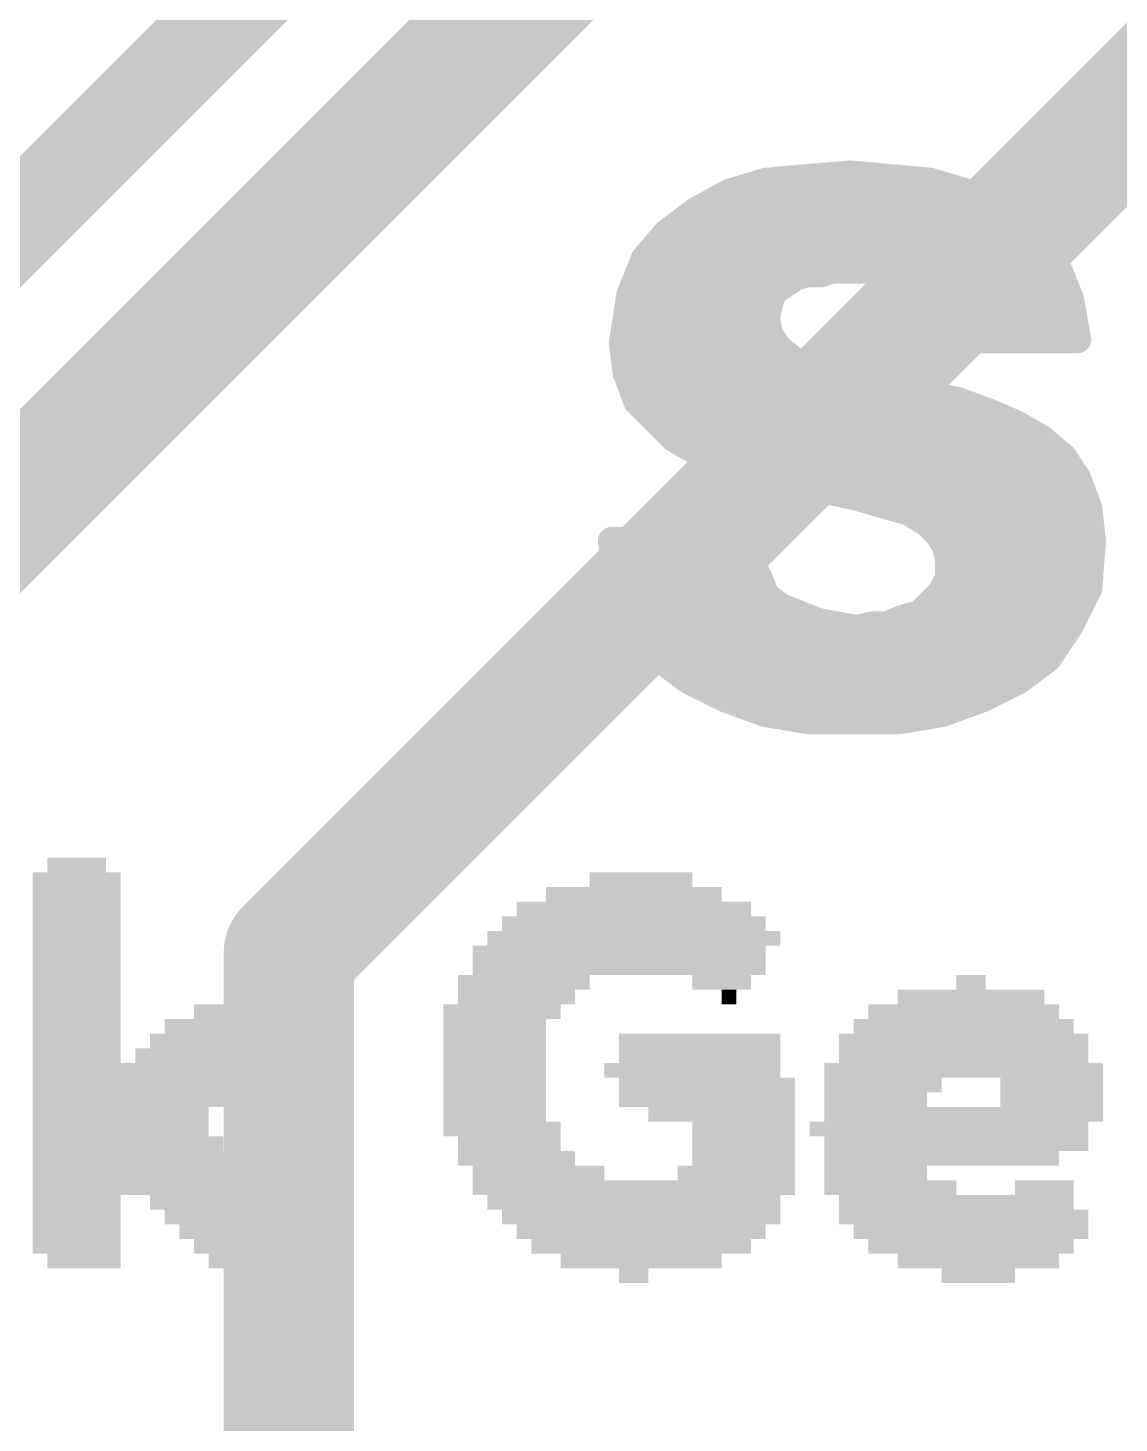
# Model space of a CAD drawing. Extents: x -28.7 to 57.9, y -15.3 to 34.1.
# Drawn here: x 6.908 to 9.885, y 7.928 to 11.734 of the extents above; entities that cross this region are included whole.
import ezdxf

# ---------------------------------------------------------------- set-up
doc = ezdxf.new("R2010")
doc.units = 0
doc.layers.add('1', color=12, linetype='CONTINUOUS')
doc.layers.add('21', color=41, linetype='CONTINUOUS')

# ---------------------------------------------------------------- blocks, each defined once
blk = doc.blocks.new('RECT')
blk.add_solid([(-0.5, -0.5), (0.5, -0.5), (-0.5, 0.5), (0.5, 0.5)])

msp = doc.modelspace()

# ---------------------------------------------------------------- linework, layer by layer
at = {"layer": '1'}
for points, const_width in [([(0, 4.318), (9.9568, 14.2748)], 0.254), ([(5.08, 8.636), (10.1212, 13.6772)], 0.3556), ([(11.5358, 13.1264), (7.62, 9.2106)], 0.3556), ([(7.62, 3.81), (7.62, 9.2106)], 0.3556)]:
    msp.add_lwpolyline(points, dxfattribs=dict(at, const_width=const_width))
at = {"layer": '1', "const_width": 0.1778}
for points in [[(7.7089, 9.2106, 1), (7.5311, 9.2106)], [(7.5571, 9.2735, 1), (7.6829, 9.1477)]]:
    msp.add_lwpolyline(points, format="xyb", dxfattribs=at)
at = {"layer": '21', "const_width": 0.0762}
for points in [[(8.821, 11.2844), (8.921, 11.3144)], [(8.921, 11.3144), (9.031, 11.3244)], [(9.031, 11.3244), (9.151, 11.3344)], [(9.151, 11.3344), (9.371, 11.3144)], [(9.371, 11.3144), (9.471, 11.2844)], [(8.731, 11.2344), (8.821, 11.2844)], [(8.8088, 11.2776), (9.4832, 11.2776)], [(9.471, 11.2844), (9.561, 11.2344)], [(8.651, 11.1744), (8.731, 11.2344)], [(9.561, 11.2344), (9.641, 11.1744)], [(8.687, 11.2014), (9.605, 11.2014)], [(8.591, 11.1044), (8.651, 11.1744)], [(9.641, 11.1744), (9.711, 11.0944)], [(8.6088, 11.1252), (9.6841, 11.1252)], [(8.551, 11.0044), (8.591, 11.1044)], [(9.711, 11.0944), (9.751, 10.9944)], [(8.5688, 11.049), (8.9929, 11.049)], [(9.001, 11.0544), (8.941, 11.0144)], [(9.031, 11.0644), (9.001, 11.0544)], [(9.071, 11.0644), (9.031, 11.0644)], [(9.101, 11.0744), (9.071, 11.0644)], [(9.191, 11.0744), (9.101, 11.0744)], [(9.241, 11.0644), (9.191, 11.0744)], [(9.281, 11.0544), (9.241, 11.0644)], [(9.321, 11.0344), (9.281, 11.0544)], [(9.2918, 11.049), (9.7292, 11.049)], [(8.531, 10.8744), (8.551, 11.0044)], [(8.941, 11.0144), (8.931, 10.9844)], [(9.381, 10.9744), (9.321, 11.0344)], [(8.5461, 10.9728), (8.9281, 10.9728)], [(8.931, 10.9844), (8.921, 10.9444)], [(9.391, 10.9344), (9.381, 10.9744)], [(9.3814, 10.9728), (9.7549, 10.9728)], [(9.751, 10.9944), (9.771, 10.8844)], [(8.921, 10.9444), (8.931, 10.8944)], [(9.401, 10.8844), (9.391, 10.9344)], [(8.5344, 10.8966), (8.9306, 10.8966)], [(8.931, 10.8944), (8.961, 10.8544)], [(9.3986, 10.8966), (9.7688, 10.8966)], [(8.541, 10.7944), (8.531, 10.8744)], [(8.961, 10.8544), (9.001, 10.8244)], [(9.771, 10.8844), (9.401, 10.8844)], [(8.5378, 10.8204), (9.013, 10.8204)], [(9.001, 10.8244), (9.061, 10.8044)], [(8.571, 10.7144), (8.541, 10.7944)], [(9.061, 10.8044), (9.201, 10.7644)], [(8.5598, 10.7442), (9.3218, 10.7442)], [(9.201, 10.7644), (9.281, 10.7544)], [(9.281, 10.7544), (9.361, 10.7344)], [(8.671, 10.6144), (8.571, 10.7144)], [(9.361, 10.7344), (9.451, 10.7144)], [(9.451, 10.7144), (9.531, 10.6844)], [(8.6174, 10.668), (9.5693, 10.668)], [(9.531, 10.6844), (9.601, 10.6544)], [(9.601, 10.6544), (9.671, 10.6144)], [(8.741, 10.5744), (8.671, 10.6144)], [(8.7105, 10.5918), (9.6981, 10.5918)], [(9.671, 10.6144), (9.731, 10.5644)], [(8.821, 10.5444), (8.741, 10.5744)], [(8.901, 10.5244), (8.821, 10.5444)], [(9.731, 10.5644), (9.771, 10.5044)], [(8.981, 10.4944), (8.901, 10.5244)], [(8.9245, 10.5156), (9.7635, 10.5156)], [(9.081, 10.4744), (8.981, 10.4944)], [(9.171, 10.4544), (9.081, 10.4744)], [(9.771, 10.5044), (9.801, 10.4244)], [(9.311, 10.4144), (9.171, 10.4544)], [(9.2235, 10.4394), (9.7954, 10.4394)], [(9.361, 10.3844), (9.311, 10.4144)], [(9.801, 10.4244), (9.811, 10.3344)], [(9.391, 10.3544), (9.361, 10.3844)], [(9.3822, 10.3632), (9.8078, 10.3632)], [(9.411, 10.3244), (9.391, 10.3544)], [(8.521, 10.2144), (8.501, 10.3344)], [(8.501, 10.3344), (8.871, 10.3344)], [(8.871, 10.3344), (8.881, 10.2744)], [(9.421, 10.2844), (9.411, 10.3244)], [(9.811, 10.3344), (9.801, 10.2044)], [(8.5089, 10.287), (8.8789, 10.287)], [(9.4204, 10.287), (9.8074, 10.287)], [(9.421, 10.2344), (9.421, 10.2844)], [(8.881, 10.2744), (8.901, 10.2344)], [(8.561, 10.1044), (8.521, 10.2144)], [(8.5223, 10.2108), (8.9104, 10.2108)], [(8.901, 10.2344), (8.921, 10.1844)], [(9.401, 10.1944), (9.421, 10.2344)], [(9.4092, 10.2108), (9.8015, 10.2108)], [(9.801, 10.2044), (9.751, 10.1044)], [(8.921, 10.1844), (8.961, 10.1544)], [(9.341, 10.1344), (9.401, 10.1944)], [(8.55, 10.1346), (9.0105, 10.1346)], [(8.961, 10.1544), (9.061, 10.1144)], [(9.301, 10.1244), (9.341, 10.1344)], [(9.3412, 10.1346), (9.7661, 10.1346)], [(8.631, 10.0144), (8.561, 10.1044)], [(9.061, 10.1144), (9.111, 10.1044)], [(9.111, 10.1044), (9.171, 10.0944)], [(9.171, 10.0944), (9.211, 10.1044)], [(9.211, 10.1044), (9.251, 10.1044)], [(9.251, 10.1044), (9.301, 10.1244)], [(9.751, 10.1044), (9.691, 10.0144)], [(8.5968, 10.0584), (9.7203, 10.0584)], [(8.711, 9.9544), (8.631, 10.0144)], [(9.691, 10.0144), (9.611, 9.9544)], [(8.6739, 9.9822), (9.6481, 9.9822)], [(8.811, 9.9044), (8.711, 9.9544)], [(9.611, 9.9544), (9.511, 9.9044)], [(8.8078, 9.906), (9.5142, 9.906)], [(8.921, 9.8644), (8.811, 9.9044)], [(9.511, 9.9044), (9.401, 9.8644)], [(9.041, 9.8444), (8.921, 9.8644)], [(9.401, 9.8644), (9.281, 9.8444)], [(9.281, 9.8444), (9.041, 9.8444)]]:
    msp.add_lwpolyline(points, dxfattribs=at)
at = {"layer": '21', "const_width": 0.0381}
for points in [[(8.9193, 11.3334, 1), (8.9227, 11.2954)], [(8.9265, 11.2962, 1), (8.9155, 11.3326)], [(9.0294, 11.3434, 1), (9.0326, 11.3054)], [(9.0327, 11.3054, 1), (9.0293, 11.3434)], [(9.1527, 11.3534, 1), (9.1493, 11.3154)], [(9.1526, 11.3154, 1), (9.1494, 11.3534)], [(9.3765, 11.3326, 1), (9.3655, 11.2962)], [(9.3693, 11.2954, 1), (9.3727, 11.3334)], [(8.8088, 11.2967, 1), (8.8088, 11.2586)], [(8.8155, 11.3026, 1), (8.8265, 11.2662)], [(8.8303, 11.2677, 1), (8.8117, 11.3011)], [(9.4803, 11.3011, 1), (9.4617, 11.2677)], [(9.4655, 11.2662, 1), (9.4765, 11.3026)], [(9.4832, 11.2586, 1), (9.4832, 11.2967)], [(8.7217, 11.2511, 1), (8.7403, 11.2177)], [(8.7424, 11.2192, 1), (8.7196, 11.2496)], [(9.5724, 11.2496, 1), (9.5496, 11.2192)], [(9.5517, 11.2177, 1), (9.5703, 11.2511)], [(8.687, 11.2205, 1), (8.687, 11.1824)], [(9.605, 11.1824, 1), (9.605, 11.2205)], [(8.6396, 11.1896, 1), (8.6624, 11.1592)], [(8.6655, 11.162, 1), (8.6365, 11.1868)], [(9.6553, 11.1869, 1), (9.6267, 11.1619)], [(9.6296, 11.1592, 1), (9.6524, 11.1896)], [(8.6088, 11.1443, 1), (8.6088, 11.1062)], [(9.6841, 11.1062, 1), (9.6841, 11.1443)], [(8.5765, 11.1168, 1), (8.6055, 11.092)], [(8.6087, 11.0973, 1), (8.5733, 11.1115)], [(9.7287, 11.1015, 1), (9.6933, 11.0873)], [(9.6967, 11.0819, 1), (9.7253, 11.1069)], [(8.5688, 11.0681, 1), (8.5688, 11.03)], [(8.995, 11.0725, 1), (9.007, 11.0363)], [(9.0116, 11.0385, 1), (8.9904, 11.0703)], [(8.9929, 11.03, 1), (8.9929, 11.0681)], [(9.031, 11.0835, 1), (9.031, 11.0454)], [(9.037, 11.0463, 1), (9.025, 11.0825)], [(9.065, 11.0825, 1), (9.077, 11.0463)], [(9.071, 11.0454, 1), (9.071, 11.0835)], [(9.101, 11.0935, 1), (9.101, 11.0554)], [(9.107, 11.0563, 1), (9.095, 11.0925)], [(9.1947, 11.0931, 1), (9.1873, 11.0557)], [(9.191, 11.0554, 1), (9.191, 11.0935)], [(9.2456, 11.0829, 1), (9.2364, 11.0459)], [(9.2373, 11.0457, 1), (9.2447, 11.0831)], [(9.2895, 11.0714, 1), (9.2725, 11.0374)], [(9.2918, 11.0681, 1), (9.2918, 11.03)], [(9.2764, 11.0359, 1), (9.2856, 11.0729)], [(9.7292, 11.03, 1), (9.7292, 11.0681)], [(8.5698, 11.0015, 1), (8.5322, 11.0073)], [(8.9304, 11.0303, 1), (8.9516, 10.9985)], [(8.9591, 11.0084, 1), (8.9229, 11.0204)], [(9.3345, 11.0479, 1), (9.3075, 11.0209)], [(9.3125, 11.0174, 1), (9.3295, 11.0514)], [(8.5461, 10.9919, 1), (8.5461, 10.9538)], [(8.5333, 11.0115, 1), (8.5687, 10.9973)], [(8.9129, 10.9904, 1), (8.9491, 10.9784)], [(8.9495, 10.9798, 1), (8.9125, 10.989)], [(8.9281, 10.9538, 1), (8.9281, 10.9919)], [(9.3995, 10.979, 1), (9.3625, 10.9698)], [(9.3814, 10.9919, 1), (9.3814, 10.9538)], [(9.3675, 10.9609, 1), (9.3945, 10.9879)], [(9.7697, 10.9978, 1), (9.7323, 10.991)], [(9.7333, 10.9873, 1), (9.7687, 11.0015)], [(9.7549, 10.9538, 1), (9.7549, 10.9919)], [(8.9397, 10.9481, 1), (8.9023, 10.9407)], [(8.9025, 10.949, 1), (8.9395, 10.9398)], [(9.4097, 10.9381, 1), (9.3723, 10.9307)], [(8.5344, 10.9157, 1), (8.5344, 10.8776)], [(8.9462, 10.9058, 1), (8.9158, 10.883)], [(8.9306, 10.8776, 1), (8.9306, 10.9157)], [(9.3725, 10.9298, 1), (9.4095, 10.939)], [(9.3986, 10.9157, 1), (9.3986, 10.8776)], [(9.7688, 10.8776, 1), (9.7688, 10.9157)], [(8.5499, 10.8768, 1), (8.5121, 10.872)], [(8.5122, 10.8773, 1), (8.5498, 10.8715)], [(8.9123, 10.8907, 1), (8.9497, 10.8981)], [(8.9724, 10.8696, 1), (8.9496, 10.8392)], [(9.401, 10.9035, 1), (9.401, 10.8654)], [(9.3823, 10.8807, 1), (9.4197, 10.8881)], [(9.7523, 10.881, 1), (9.7897, 10.8878)], [(9.771, 10.8654, 1), (9.771, 10.9035)], [(8.5378, 10.8395, 1), (8.5378, 10.8014)], [(8.9458, 10.843, 1), (8.9762, 10.8658)], [(9.007, 10.8425, 1), (8.995, 10.8063)], [(8.9896, 10.8092, 1), (9.0124, 10.8396)], [(9.013, 10.8014, 1), (9.013, 10.8395)], [(8.5588, 10.8011, 1), (8.5232, 10.7877)], [(8.5221, 10.792, 1), (8.5599, 10.7968)], [(9.0662, 10.8227, 1), (9.0558, 10.7861)], [(9.055, 10.7863, 1), (9.067, 10.8225)], [(8.5598, 10.7633, 1), (8.5598, 10.7252)], [(9.2034, 10.7833, 1), (9.1986, 10.7455)], [(9.1958, 10.7461, 1), (9.2062, 10.7827)], [(9.2856, 10.7729, 1), (9.2764, 10.7359)], [(9.2786, 10.7355, 1), (9.2834, 10.7733)], [(9.3218, 10.7252, 1), (9.3218, 10.7633)], [(8.5845, 10.7279, 1), (8.5575, 10.7009)], [(8.5532, 10.7077, 1), (8.5888, 10.7211)], [(9.3651, 10.753, 1), (9.3569, 10.7158)], [(9.3564, 10.7159, 1), (9.3656, 10.7529)], [(9.4577, 10.7322, 1), (9.4443, 10.6966)], [(9.4469, 10.6958, 1), (9.4551, 10.733)], [(8.6174, 10.6871, 1), (8.6174, 10.649)], [(9.5385, 10.7019, 1), (9.5235, 10.6669)], [(9.5243, 10.6666, 1), (9.5377, 10.7022)], [(9.5693, 10.649, 1), (9.5693, 10.6871)], [(9.6105, 10.6709, 1), (9.5915, 10.6379)], [(9.5935, 10.6369, 1), (9.6085, 10.6719)], [(8.6805, 10.6309, 1), (8.6615, 10.5979)], [(8.6575, 10.6009, 1), (8.6845, 10.6279)], [(8.7105, 10.6109, 1), (8.7105, 10.5728)], [(9.6832, 10.629, 1), (9.6588, 10.5998)], [(9.6615, 10.5979, 1), (9.6805, 10.6309)], [(9.6981, 10.5728, 1), (9.6981, 10.6109)], [(8.7477, 10.5922, 1), (8.7343, 10.5566)], [(8.7315, 10.5579, 1), (8.7505, 10.5909)], [(8.8256, 10.5629, 1), (8.8164, 10.5259)], [(9.7469, 10.575, 1), (9.7151, 10.5538)], [(9.7188, 10.5498, 1), (9.7432, 10.579)], [(8.8143, 10.5266, 1), (8.8277, 10.5622)], [(8.9077, 10.5422, 1), (8.8943, 10.5066)], [(8.8964, 10.5059, 1), (8.9056, 10.5429)], [(8.9245, 10.5347, 1), (8.9245, 10.4966)], [(9.7635, 10.4966, 1), (9.7635, 10.5347)], [(8.9847, 10.5131, 1), (8.9773, 10.4757)], [(8.9743, 10.4766, 1), (8.9877, 10.5122)], [(9.0851, 10.493, 1), (9.0769, 10.4558)], [(9.0773, 10.4557, 1), (9.0847, 10.4931)], [(9.7888, 10.5111, 1), (9.7532, 10.4977)], [(9.7551, 10.4938, 1), (9.7869, 10.515)], [(9.1762, 10.4727, 1), (9.1658, 10.4361)], [(9.1669, 10.4358, 1), (9.1751, 10.473)], [(9.2235, 10.4585, 1), (9.2235, 10.4204)], [(9.7954, 10.4204, 1), (9.7954, 10.4585)], [(9.3208, 10.4307, 1), (9.3012, 10.3981)], [(9.3058, 10.3961, 1), (9.3162, 10.4327)], [(9.8199, 10.4265, 1), (9.7821, 10.4223)], [(9.7832, 10.4177, 1), (9.8188, 10.4311)], [(9.3745, 10.3979, 1), (9.3475, 10.3709)], [(9.3512, 10.3681, 1), (9.3708, 10.4007)], [(9.3822, 10.3823, 1), (9.3822, 10.3442)], [(9.4069, 10.365, 1), (9.3751, 10.3438)], [(9.8078, 10.3442, 1), (9.8078, 10.3823)], [(8.501, 10.3535, 1), (8.501, 10.3154)], [(8.5198, 10.3375, 1), (8.4822, 10.3313)], [(8.8898, 10.3375, 1), (8.8522, 10.3313)], [(8.871, 10.3154, 1), (8.871, 10.3535)], [(9.3775, 10.3409, 1), (9.4045, 10.3679)], [(9.4295, 10.329, 1), (9.3925, 10.3198)], [(9.83, 10.3329, 1), (9.792, 10.3359)], [(9.7921, 10.3323, 1), (9.8299, 10.3365)], [(8.5089, 10.3061, 1), (8.5089, 10.268)], [(8.8789, 10.268, 1), (8.8789, 10.3061)], [(9.3951, 10.3138, 1), (9.4269, 10.335)], [(9.4204, 10.3061, 1), (9.4204, 10.268)], [(9.4401, 10.2844, 1), (9.402, 10.2844)], [(9.8074, 10.268, 1), (9.8074, 10.3061)], [(8.898, 10.2829, 1), (8.864, 10.2659)], [(8.8622, 10.2713, 1), (8.8998, 10.2775)], [(9.4025, 10.2798, 1), (9.4395, 10.289)], [(8.5389, 10.2209, 1), (8.5031, 10.2079)], [(8.5223, 10.2299, 1), (8.5223, 10.1918)], [(8.9187, 10.2415, 1), (8.8833, 10.2273)], [(8.884, 10.2259, 1), (8.918, 10.2429)], [(8.9104, 10.1918, 1), (8.9104, 10.2299)], [(9.4092, 10.2299, 1), (9.4092, 10.1918)], [(9.402, 10.2344, 1), (9.4401, 10.2344)], [(9.438, 10.2259, 1), (9.404, 10.2429)], [(9.818, 10.1959, 1), (9.784, 10.2129)], [(9.8015, 10.1918, 1), (9.8015, 10.2299)], [(8.5022, 10.2113, 1), (8.5398, 10.2175)], [(8.9324, 10.1996, 1), (8.9096, 10.1692)], [(8.9033, 10.1773, 1), (8.9387, 10.1915)], [(9.384, 10.2029, 1), (9.418, 10.1859)], [(9.4145, 10.1809, 1), (9.3875, 10.2079)], [(9.782, 10.2059, 1), (9.82, 10.2029)], [(8.55, 10.1537, 1), (8.55, 10.1156)], [(8.9681, 10.1721, 1), (8.9539, 10.1367)], [(8.9496, 10.1392, 1), (8.9724, 10.1696)], [(9.0105, 10.1156, 1), (9.0105, 10.1537)], [(9.3275, 10.1479, 1), (9.3545, 10.1209)], [(9.3412, 10.1537, 1), (9.3412, 10.1156)], [(9.3456, 10.1159, 1), (9.3364, 10.1529)], [(9.7661, 10.1156, 1), (9.7661, 10.1537)], [(8.576, 10.1161, 1), (8.546, 10.0927)], [(8.5431, 10.0979, 1), (8.5789, 10.1109)], [(9.0647, 10.1331, 1), (9.0573, 10.0957)], [(9.0539, 10.0967, 1), (9.0681, 10.1321)], [(9.1141, 10.1232, 1), (9.1079, 10.0856)], [(9.1073, 10.0857, 1), (9.1147, 10.1231)], [(9.1664, 10.1129, 1), (9.1756, 10.0759)], [(9.1679, 10.0756, 1), (9.1741, 10.1132)], [(9.211, 10.1235, 1), (9.211, 10.0854)], [(9.2156, 10.0859, 1), (9.2064, 10.1229)], [(9.2439, 10.1221, 1), (9.2581, 10.0867)], [(9.251, 10.0854, 1), (9.251, 10.1235)], [(9.2964, 10.1429, 1), (9.3056, 10.1059)], [(9.3081, 10.1067, 1), (9.2939, 10.1421)], [(9.734, 10.1129, 1), (9.768, 10.0959)], [(9.7669, 10.0938, 1), (9.7351, 10.115)], [(8.5968, 10.0775, 1), (8.5968, 10.0394)], [(9.7203, 10.0394, 1), (9.7203, 10.0775)], [(8.6424, 10.0296, 1), (8.6196, 9.9992)], [(9.7024, 9.9992, 1), (9.6796, 10.0296)], [(8.616, 10.0027, 1), (8.646, 10.0261)], [(8.6739, 10.0013, 1), (8.6739, 9.9632)], [(9.6481, 9.9632, 1), (9.6481, 10.0013)], [(9.6751, 10.025, 1), (9.7069, 10.0038)], [(8.7195, 9.9714, 1), (8.7025, 9.9374)], [(8.6996, 9.9392, 1), (8.7224, 9.9696)], [(9.5996, 9.9696, 1), (9.6224, 9.9392)], [(9.6195, 9.9374, 1), (9.6025, 9.9714)], [(8.8078, 9.9251, 1), (8.8078, 9.887)], [(8.8175, 9.9223, 1), (8.8045, 9.8865)], [(8.8025, 9.8874, 1), (8.8195, 9.9214)], [(9.5025, 9.9214, 1), (9.5195, 9.8874)], [(9.5175, 9.8865, 1), (9.5045, 9.9223)], [(9.5142, 9.887, 1), (9.5142, 9.9251)], [(8.9241, 9.8832, 1), (8.9179, 9.8456)], [(8.9145, 9.8465, 1), (8.9275, 9.8823)], [(9.3945, 9.8823, 1), (9.4075, 9.8465)], [(9.4041, 9.8456, 1), (9.3979, 9.8832)], [(9.041, 9.8635, 1), (9.041, 9.8254)], [(9.0379, 9.8256, 1), (9.0441, 9.8632)], [(9.2779, 9.8632, 1), (9.2841, 9.8256)], [(9.281, 9.8254, 1), (9.281, 9.8635)]]:
    msp.add_lwpolyline(points, format="xyb", dxfattribs=at)

# ---------------------------------------------------------------- block references
at = {"layer": '21', "yscale": 0.04}
for p, xscale in [((7.041, 9.45), 0.16), ((7.041, 9.41), 0.24), ((8.581, 9.41), 0.28), ((7.041, 9.37), 0.24), ((8.561, 9.37), 0.48), ((7.041, 9.33), 0.24), ((8.561, 9.33), 0.64), ((7.041, 9.29), 0.24), ((8.561, 9.29), 0.72), ((7.041, 9.25), 0.24), ((8.561, 9.25), 0.8), ((7.041, 9.21), 0.24), ((8.521, 9.21), 0.8), ((7.041, 9.17), 0.24), ((8.521, 9.17), 0.8), ((7.041, 9.13), 0.24), ((8.261, 9.13), 0.36), ((8.801, 9.13), 0.16), ((9.481, 9.13), 0.08), ((7.041, 9.09), 0.24), ((8.241, 9.09), 0.32), ((8.821, 9.09), 0.04), ((9.481, 9.09), 0.4), ((7.041, 9.05), 0.24), ((7.421, 9.05), 0.12), ((8.201, 9.05), 0.32), ((9.461, 9.05), 0.52), ((7.041, 9.01), 0.24), ((7.401, 9.01), 0.24), ((8.181, 9.01), 0.28), ((9.461, 9.01), 0.6), ((7.041, 8.97), 0.24), ((7.401, 8.97), 0.32), ((8.181, 8.97), 0.28), ((8.741, 8.97), 0.44), ((9.461, 8.97), 0.68), ((7.041, 8.93), 0.24), ((7.381, 8.93), 0.36), ((8.181, 8.93), 0.28), ((8.741, 8.93), 0.44), ((9.461, 8.93), 0.68), ((7.241, 8.89), 0.64), ((8.181, 8.89), 0.28), ((8.721, 8.89), 0.48), ((9.461, 8.89), 0.76), ((7.221, 8.85), 0.6), ((8.181, 8.85), 0.28), ((8.761, 8.85), 0.48), ((9.241, 8.85), 0.32), ((9.701, 8.85), 0.28), ((7.201, 8.81), 0.56), ((8.181, 8.81), 0.28), ((8.761, 8.81), 0.48), ((9.221, 8.81), 0.28), ((9.701, 8.81), 0.28), ((7.161, 8.77), 0.48), ((8.181, 8.77), 0.28), ((8.801, 8.77), 0.4), ((9.461, 8.77), 0.76), ((7.161, 8.73), 0.48), ((8.201, 8.73), 0.32), ((8.861, 8.73), 0.28), ((9.421, 8.73), 0.76), ((7.181, 8.69), 0.52), ((8.221, 8.69), 0.28), ((8.861, 8.69), 0.28), ((9.441, 8.69), 0.72), ((7.201, 8.65), 0.56), ((8.241, 8.65), 0.32), ((8.861, 8.65), 0.28), ((9.401, 8.65), 0.64), ((7.221, 8.61), 0.6), ((8.301, 8.61), 0.36), ((8.841, 8.61), 0.32), ((9.221, 8.61), 0.28), ((7.241, 8.57), 0.64), ((8.561, 8.57), 0.88), ((9.261, 8.57), 0.36), ((9.681, 8.57), 0.16), ((7.041, 8.53), 0.24), ((7.421, 8.53), 0.36), ((8.561, 8.53), 0.8), ((9.441, 8.53), 0.64), ((7.041, 8.49), 0.24), ((7.441, 8.49), 0.32), ((8.581, 8.49), 0.76), ((9.461, 8.49), 0.68), ((7.041, 8.45), 0.24), ((7.461, 8.45), 0.28), ((8.581, 8.45), 0.68), ((9.481, 8.45), 0.64), ((7.041, 8.41), 0.24), ((7.481, 8.41), 0.24), ((8.581, 8.41), 0.6), ((9.481, 8.41), 0.56), ((7.061, 8.37), 0.2), ((7.481, 8.37), 0.16), ((8.581, 8.37), 0.44), ((9.501, 8.37), 0.44), ((8.561, 8.33), 0.08), ((9.501, 8.33), 0.2)]:
    msp.add_blockref('RECT', p, dxfattribs=dict(at, xscale=xscale))

doc.saveas('drawing.dxf')
